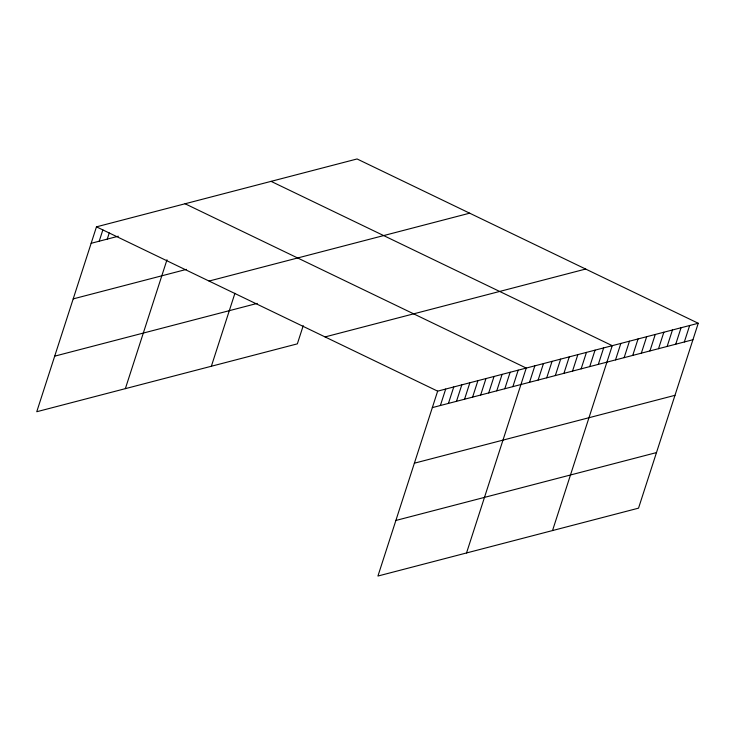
<?xml version="1.0" encoding="UTF-8"?>
<svg xmlns="http://www.w3.org/2000/svg" width="735" height="735" viewBox="0 0 735 735"><rect width="100%" height="100%" fill="white"/><g stroke="black" fill="none" stroke-linecap="round" stroke-linejoin="round"><path stroke-width="1.1" d="M698.25 323.271L437.647 391.149L377.928 576.038L638.531 508.161L698.25 323.271L357.072 158.962L96.469 226.839L36.75 411.729L297.353 343.851L303.224 325.678M99.207 241.209L102.863 229.88M107.264 239.105L109.258 232.931M125.354 388.65L166.983 259.777M211.358 366.25L234.924 293.283M440.375 405.518L445.695 389.054M448.433 403.423L453.752 386.95M456.49 401.319L461.81 384.855M464.548 399.224L469.867 382.751M472.596 397.13L477.915 380.656M480.653 395.026L485.973 378.562M488.711 392.931L494.03 376.458M496.768 390.836L502.088 374.363M504.816 388.732L510.136 372.268M512.874 386.638L518.193 370.164M466.532 552.959L526.251 368.07L185.073 203.76M529.531 382.301L534.85 365.828M538.13 380.059L543.45 363.586M546.73 377.818L552.049 361.354M555.329 375.576L560.649 359.112M563.929 373.334L569.248 356.87M572.528 371.101L577.848 354.628M581.128 368.86L586.447 352.387M589.727 366.618L595.047 350.154M598.327 364.376L603.646 347.912M552.527 530.56L612.246 345.671L271.077 181.361M615.535 359.902L620.845 343.429M624.134 357.66L629.454 341.187M632.734 355.418L638.053 338.945M641.333 353.177L646.653 336.713M649.933 350.935L655.253 334.471M658.532 348.702L663.852 332.229M667.132 346.461L672.451 329.987M675.731 344.219L681.051 327.746M684.331 341.977L689.65 325.513M91.149 243.303L118.335 236.22M73.197 298.888L186.525 269.368M209.052 281.055L469.665 213.178M54.702 356.153L257.259 303.39M325.054 336.924L585.666 269.047M432.327 407.613L692.93 339.735M414.375 463.197L674.978 395.32M395.88 520.463L656.484 452.585M96.469 226.839L437.647 391.149"/></g></svg>
